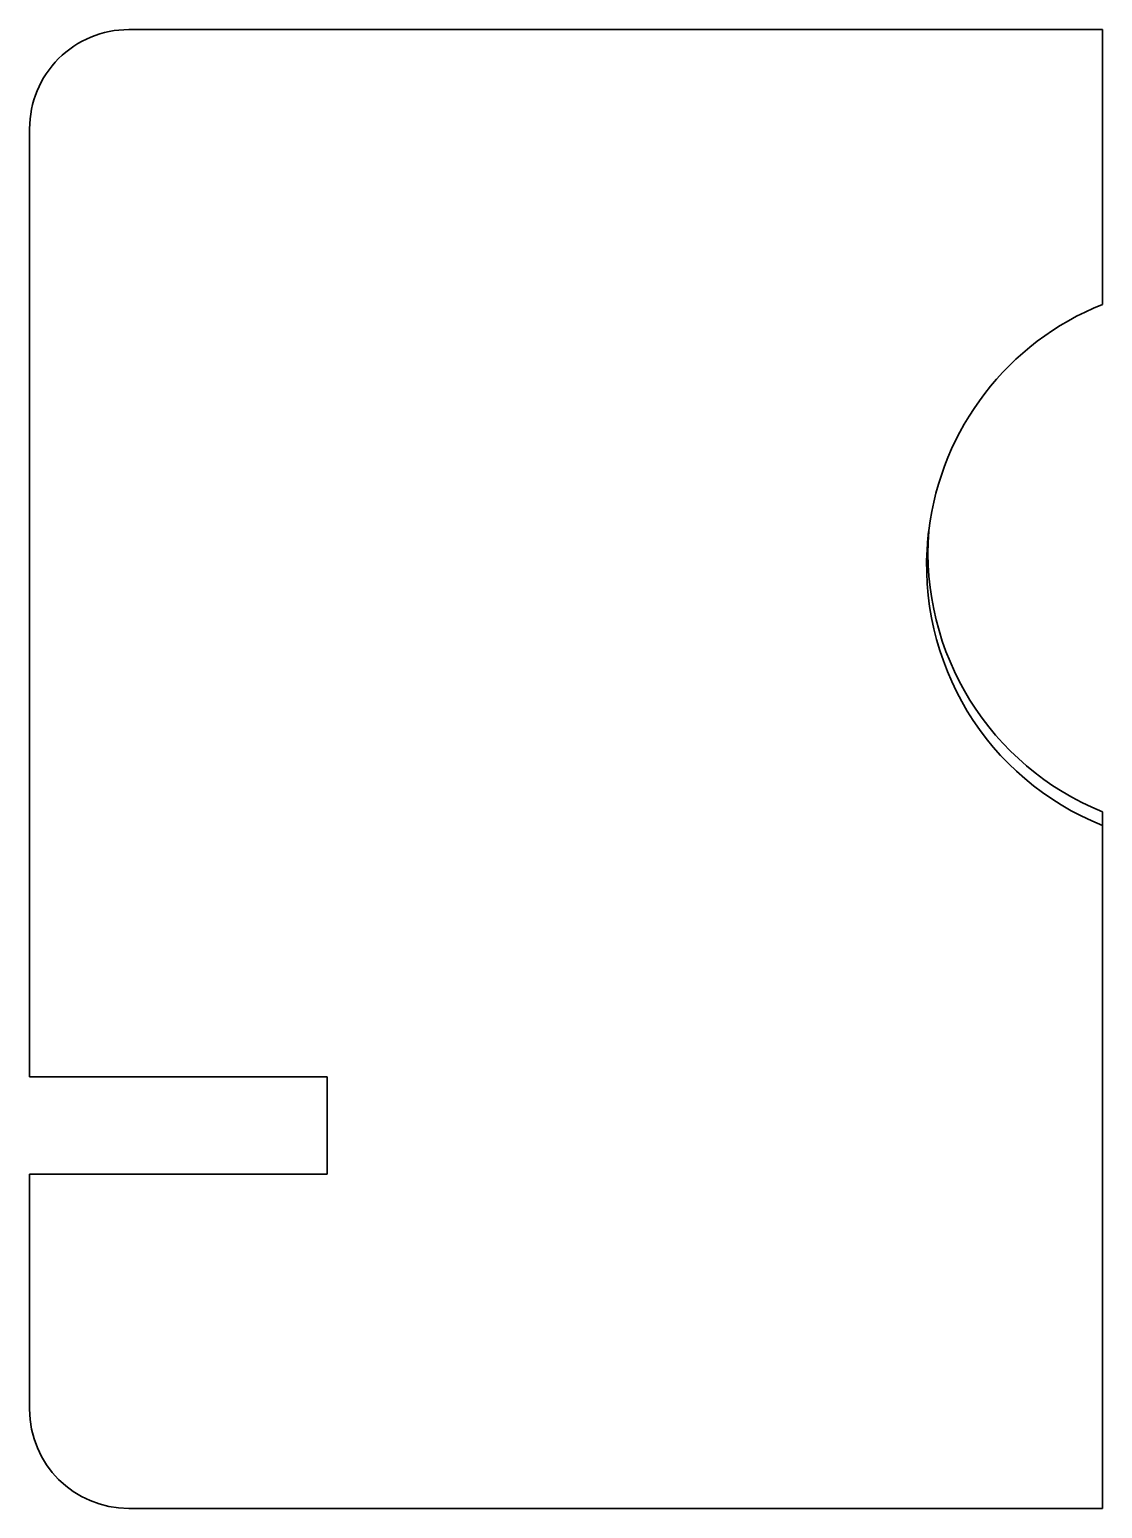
# Model space of a CAD drawing. Extents: x 254.5 to 308.6, y 111.2 to 185.8.
import ezdxf

# ---------------------------------------------------------------- set-up
doc = ezdxf.new("R2010")
doc.units = 0

msp = doc.modelspace()

# ---------------------------------------------------------------- linework, layer by layer
at = {"color": 7, "lineweight": 35}
for p, q in [((259.486816, 185.790802), (308.570953, 185.790802)), ((254.486816, 132.971436), (254.486816, 180.790802)), ((308.570953, 145.657074), (308.570953, 111.209198)), ((308.570953, 111.209198), (259.486816, 111.209198))]:
    msp.add_line(p, q, dxfattribs=at)
at = {"color": 7, "lineweight": 35, "ltscale": 0.346461}
msp.add_line((308.570953, 185.790802), (308.570953, 171.932373), dxfattribs=at)
at = {"color": 7, "lineweight": 35, "ltscale": 0.017262}
msp.add_line((308.570953, 146.347534), (308.570953, 145.657074), dxfattribs=at)
at = {"color": 7, "lineweight": 35, "ltscale": 0.375}
for p, q in [((269.486816, 132.971436), (254.486816, 132.971436)), ((254.486816, 128.071442), (269.486816, 128.071442))]:
    msp.add_line(p, q, dxfattribs=at)
at = {"color": 7, "lineweight": 35, "ltscale": 0.1225}
msp.add_line((269.486816, 128.071442), (269.486816, 132.971436), dxfattribs=at)
at = {"color": 7, "lineweight": 35, "ltscale": 0.296556}
msp.add_line((254.486816, 116.209198), (254.486816, 128.071442), dxfattribs=at)
at = {"color": 7, "lineweight": 35}
for centre, radius, start, end in [((259.486816, 180.790802), 5, 90.000003, 180.000005), ((313.957428, 158.779327), 14.249393, 172.939037, 174.419549), ((259.486816, 116.209198), 5, 180.000005, 269.999997)]:
    msp.add_arc(centre, radius, start, end, dxfattribs=at)
for centre, major_axis, ratio, start_param, end_param in [((313.709473, 158.803406), (-1.365677, -14.058319), 0.991206, 3.615068729, 4.685755771), ((313.774475, 159.468323), (-1.384064, -14.056519), 0.991205, 4.736744396, 6.001421614), ((313.709534, 158.803772), (-1.384964, -14.056458), 0.991205, 4.713211773, 6.006476862)]:
    msp.add_ellipse(centre, major_axis=major_axis, ratio=ratio, start_param=start_param, end_param=end_param, dxfattribs=at)

doc.saveas('drawing.dxf')
